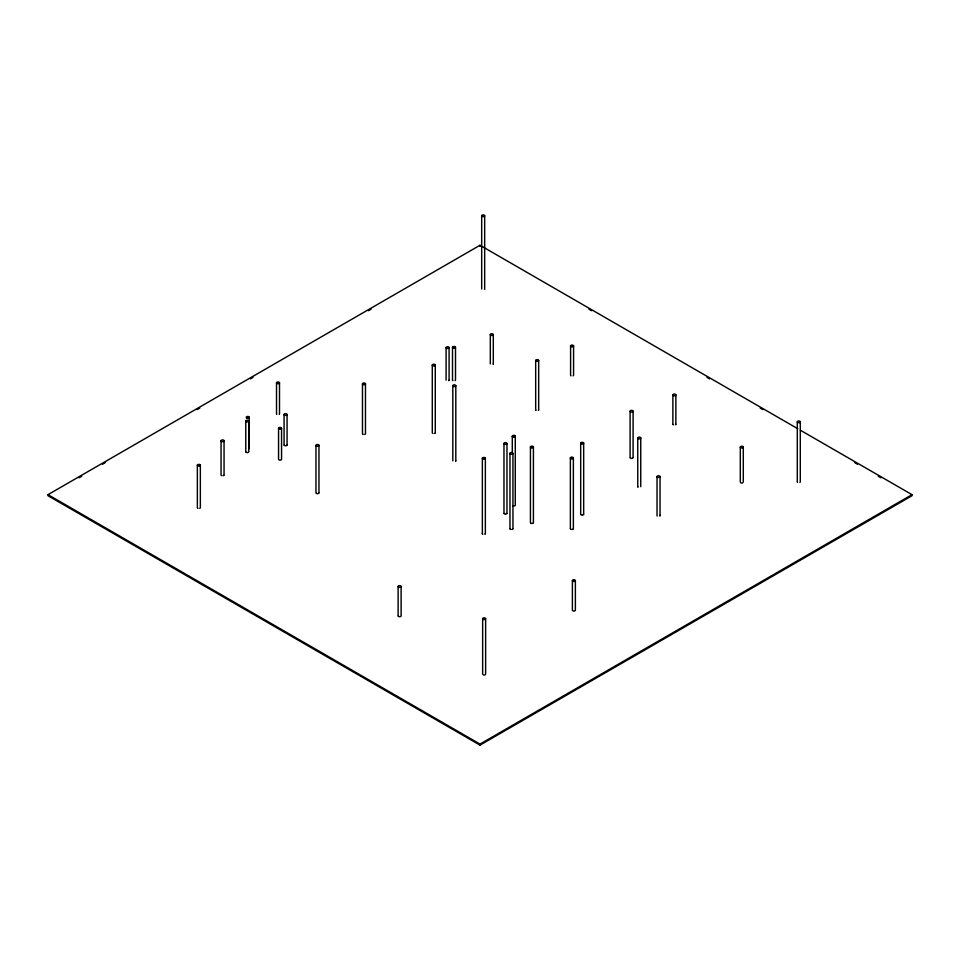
<?xml version="1.0" encoding="UTF-8"?>
<svg xmlns="http://www.w3.org/2000/svg" width="960" height="960" viewBox="0 0 960 960"><rect width="100%" height="100%" fill="white"/><g stroke="black" fill="none" stroke-linecap="round" stroke-linejoin="round"><path stroke-width="1.44" d="M800.436 430.26L912 494.664L912 495.72L480 745.128L48 495.72L48 494.664L480 245.256L797.832 428.76M79.14 477.744L81.732 476.244M102.492 464.256L105.084 462.756M197.184 409.584L199.788 408.084M250.38 378.876L252.972 377.376M368.436 310.716L371.028 309.216M48 494.664L480 744.084L912 494.664M588.972 309.216L591.564 310.716M707.028 377.376L709.62 378.876M760.212 408.084L762.816 409.584M854.916 462.756L857.508 464.256M878.268 476.244L880.86 477.744M800.292 421.848A1.5 0.864 0 0 1 798.048 422.604A1.5 0.864 0 0 1 798.048 421.104A1.5 0.864 0 0 1 800.292 421.848L800.292 481.824A1.5 0.864 0 0 1 799.944 482.376M797.292 421.848L797.292 481.824M743.292 447.192A1.5 0.864 0 0 1 740.928 447.804A1.5 0.864 0 0 1 741.192 446.316A1.5 0.864 0 0 1 743.292 447.192L743.292 482.172M740.304 447.108L740.304 482.172M675.864 394.884A1.5 0.864 0 0 1 673.62 395.64A1.5 0.864 0 0 1 673.62 394.14A1.5 0.864 0 0 1 675.864 394.884L675.864 424.188M672.876 394.884L672.876 424.188M660.036 476.604L660.036 515.592M657.036 476.604L657.036 515.592A1.5 0.864 0 0 0 657.228 516M640.752 438A1.5 0.864 0 0 1 638.496 438.756A1.5 0.864 0 0 1 638.496 437.256A1.5 0.864 0 0 1 640.752 438L640.752 486.684M637.752 438L637.752 486.684M633.096 411.228A1.5 0.864 0 0 1 630.852 411.972A1.5 0.864 0 0 1 630.852 410.472A1.5 0.864 0 0 1 633.096 411.228L633.096 457.5M630.108 411.228L630.108 457.5M583.668 443.172L583.668 514.2M580.68 443.172L580.68 514.2M575.376 580.692A1.5 0.864 0 0 1 573.012 581.304A1.5 0.864 0 0 1 573.276 579.816A1.5 0.864 0 0 1 575.376 580.692L575.388 610.176M573.576 345.936A1.5 0.864 0 0 1 571.332 346.692A1.5 0.864 0 0 1 571.332 345.192A1.5 0.864 0 0 1 573.576 345.936L573.576 375.216M573.372 457.956L573.372 528.624M572.388 580.596L572.388 610.176A1.5 0.864 0 0 0 573.588 611.016A1.5 0.864 0 0 0 575.256 610.512M570.588 345.936L570.588 375.216A1.5 0.864 0 0 0 571.02 375.828M570.372 457.956L570.372 528.624M538.68 360.48L538.68 409.824M535.68 360.48L535.68 409.824M533.424 446.988L533.424 522.588M530.436 446.988L530.436 522.588M515.28 436.2L515.28 505.14A1.5 0.864 0 0 1 513.06 505.896M512.94 453.48A1.5 0.864 0 0 1 510.576 454.092A1.5 0.864 0 0 1 510.852 452.592A1.5 0.864 0 0 1 512.94 453.48L512.952 528.648M512.292 436.2L512.292 452.688M509.964 453.384L509.964 528.648M506.964 443.592A1.5 0.864 0 0 1 504.6 444.204A1.5 0.864 0 0 1 504.864 442.716A1.5 0.864 0 0 1 506.964 443.592L506.976 513.228M503.976 443.508L503.976 513.228M493.296 334.704A1.5 0.864 0 0 1 490.932 335.304A1.5 0.864 0 0 1 491.196 333.816A1.5 0.864 0 0 1 493.296 334.704L493.308 363.888M490.308 334.608L490.308 363.888M485.628 618.684A1.5 0.864 0 0 1 483.384 619.428A1.5 0.864 0 0 1 483.384 617.94A1.5 0.864 0 0 1 485.628 618.684L485.628 674.16M485.364 458.304A1.5 0.864 0 0 1 483.12 459.06A1.5 0.864 0 0 1 483.12 457.56A1.5 0.864 0 0 1 485.364 458.304L485.364 533.64M484.668 215.736A1.5 0.864 0 0 1 482.424 216.48A1.5 0.864 0 0 1 482.424 214.992A1.5 0.864 0 0 1 484.668 215.736L484.668 288.996A1.5 0.864 0 0 1 484.488 289.416M482.64 618.684L482.64 674.16M482.364 458.304L482.364 533.64M481.68 215.736L481.68 288.996M480 245.256L480 246.3M480 744.084L480 745.128M455.808 385.704L455.808 460.848M455.508 347.316L455.508 380.064M452.82 385.704L452.82 460.848M452.508 347.316L452.508 380.064M449.088 347.604L449.088 380.172M446.1 347.604L446.1 380.172M435.276 365.172A1.5 0.864 0 0 1 432.912 365.784A1.5 0.864 0 0 1 433.176 364.296A1.5 0.864 0 0 1 435.276 365.172L435.288 432.72M432.288 365.088L432.288 432.72A1.5 0.864 0 0 0 432.936 433.44M401.112 586.572A1.5 0.864 0 0 1 398.748 587.184A1.5 0.864 0 0 1 399.012 585.696A1.5 0.864 0 0 1 401.112 586.572L401.124 615.84A1.5 0.864 0 0 1 399.78 616.692A1.5 0.864 0 0 1 398.196 616.104M398.124 586.476L398.124 615.84M365.472 383.844L365.472 433.668A1.5 0.864 0 0 1 364.704 434.424M362.472 383.844L362.472 433.668M318.96 445.368L318.96 492.804M315.972 445.368L315.972 492.804M287.064 414.624A1.5 0.864 0 0 1 284.7 415.236A1.5 0.864 0 0 1 284.964 413.748A1.5 0.864 0 0 1 287.064 414.624L287.076 444.9M284.076 414.54L284.076 444.9M281.556 428.304L281.556 459.252M279.504 382.836A1.5 0.864 0 0 1 277.26 383.58A1.5 0.864 0 0 1 277.26 382.08A1.5 0.864 0 0 1 279.504 382.836L279.504 413.784M278.556 428.304L278.556 459.252M276.516 382.836L276.516 413.784M249.252 417.3L249.252 448.212M248.748 421.056L248.748 451.716M245.76 421.056L245.76 451.716M224.052 440.772A1.5 0.864 0 0 1 221.808 441.516A1.5 0.864 0 0 1 221.808 440.016A1.5 0.864 0 0 1 224.052 440.772L224.052 474.936M221.052 440.772L221.052 474.936A1.5 0.864 0 0 0 221.82 475.692M200.352 465.24A1.5 0.864 0 0 1 198.108 465.996A1.5 0.864 0 0 1 198.108 464.496A1.5 0.864 0 0 1 200.352 465.24L200.352 507.6A1.5 0.864 0 0 1 199.704 508.32M197.352 465.24L197.352 507.6M632.976 457.848A1.5 0.864 0 0 1 631.68 458.364A1.5 0.864 0 0 1 630.3 457.92M279.432 414.048A1.5 0.864 0 0 1 279.24 414.276M276.78 414.276A1.5 0.864 0 0 1 276.54 413.964M797.64 482.376A1.5 0.864 0 0 1 797.424 482.172M485.352 533.556A1.5 0.864 0 0 1 484.92 534.252M482.808 534.252A1.5 0.864 0 0 1 482.436 533.376M583.632 514.38A1.5 0.864 0 0 1 582.48 515.04M581.868 515.04A1.5 0.864 0 0 1 580.74 514.464M512.832 528.984A1.5 0.864 0 0 1 512.052 529.44M510.864 529.44A1.5 0.864 0 0 1 509.964 528.732M363.252 434.424A1.5 0.864 0 0 1 362.604 434.004M449.088 380.256A1.5 0.864 0 0 1 448.824 380.664M287.04 445.08A1.5 0.864 0 0 1 285.648 445.764A1.5 0.864 0 0 1 284.148 445.164M675.828 424.368A1.5 0.864 0 0 1 675.42 424.8M673.308 424.8A1.5 0.864 0 0 1 672.936 424.452M455.796 460.932A1.5 0.864 0 0 1 455.616 461.268M506.904 513.492A1.5 0.864 0 0 1 505.788 514.08M505.176 514.08A1.5 0.864 0 0 1 504.012 513.408M281.484 459.516A1.5 0.864 0 0 1 280.344 460.104A1.5 0.864 0 0 1 278.904 459.804M533.244 523.008A1.5 0.864 0 0 1 531.852 523.452A1.5 0.864 0 0 1 530.556 522.936M223.92 475.284A1.5 0.864 0 0 1 223.272 475.692M455.388 380.4A1.5 0.864 0 0 1 455.16 380.616M452.856 380.616A1.5 0.864 0 0 1 452.52 379.968M435.156 433.068A1.5 0.864 0 0 1 434.64 433.44M659.964 515.328A1.5 0.864 0 0 1 659.844 516M638.016 487.176A1.5 0.864 0 0 1 637.764 486.6M573.456 375.564A1.5 0.864 0 0 1 573.144 375.828M198 508.32A1.5 0.864 0 0 1 197.484 507.948M248.688 451.98A1.5 0.864 0 0 1 247.176 452.58A1.5 0.864 0 0 1 245.796 451.896M318.888 493.068A1.5 0.864 0 0 1 317.76 493.656A1.5 0.864 0 0 1 316.32 493.356M249.24 448.116A1.5 0.864 0 0 1 248.808 448.824M573.3 528.888A1.5 0.864 0 0 1 572.328 529.44M571.416 529.44A1.5 0.864 0 0 1 570.384 528.708M742.524 482.928A1.5 0.864 0 0 1 740.652 482.724M493.296 363.972A1.5 0.864 0 0 1 493.116 364.308M538.608 410.088A1.5 0.864 0 0 1 538.332 410.376M536.028 410.376A1.5 0.864 0 0 1 535.716 410.004M485.28 674.724A1.5 0.864 0 0 1 483.408 674.916M581.292 443.868A1.5 0.864 0 0 0 583.656 443.256A1.5 0.864 0 0 0 581.556 442.38A1.5 0.864 0 0 0 581.292 443.868M363.096 384.54A1.5 0.864 0 0 0 365.46 383.928A1.5 0.864 0 0 0 363.36 383.052A1.5 0.864 0 0 0 363.096 384.54M446.712 348.3A1.5 0.864 0 0 0 449.088 347.7A1.5 0.864 0 0 0 446.988 346.812A1.5 0.864 0 0 0 446.712 348.3M453.432 386.412A1.5 0.864 0 0 0 455.796 385.8A1.5 0.864 0 0 0 453.696 384.912A1.5 0.864 0 0 0 453.432 386.412M279.18 429A1.5 0.864 0 0 0 281.544 428.388A1.5 0.864 0 0 0 279.444 427.512A1.5 0.864 0 0 0 279.18 429M531.048 447.684A1.5 0.864 0 0 0 533.424 447.084A1.5 0.864 0 0 0 531.324 446.196A1.5 0.864 0 0 0 531.048 447.684M453.132 348.012A1.5 0.864 0 0 0 455.496 347.4A1.5 0.864 0 0 0 453.396 346.524A1.5 0.864 0 0 0 453.132 348.012M512.904 436.908A1.5 0.864 0 0 0 515.28 436.296A1.5 0.864 0 0 0 513.18 435.42A1.5 0.864 0 0 0 512.904 436.908M657.66 477.312A1.5 0.864 0 0 0 660.024 476.7A1.5 0.864 0 0 0 657.924 475.824A1.5 0.864 0 0 0 657.66 477.312M246.384 421.764A1.5 0.864 0 0 0 248.748 421.152A1.5 0.864 0 0 0 246.648 420.276A1.5 0.864 0 0 0 246.384 421.764M316.584 446.076A1.5 0.864 0 0 0 318.96 445.464A1.5 0.864 0 0 0 316.86 444.588A1.5 0.864 0 0 0 316.584 446.076M246.876 418.008A1.5 0.864 0 0 0 249.24 417.396A1.5 0.864 0 0 0 247.14 416.52A1.5 0.864 0 0 0 246.876 418.008M570.996 458.664A1.5 0.864 0 0 0 573.36 458.052A1.5 0.864 0 0 0 571.26 457.176A1.5 0.864 0 0 0 570.996 458.664M536.304 361.176A1.5 0.864 0 0 0 538.668 360.564A1.5 0.864 0 0 0 536.568 359.688A1.5 0.864 0 0 0 536.304 361.176"/></g></svg>
